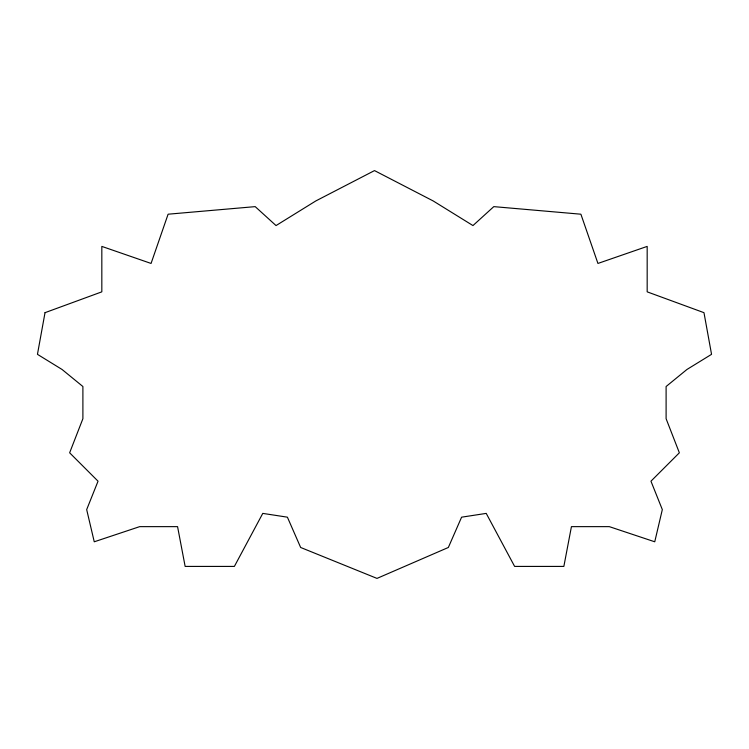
<?xml version="1.0" encoding="UTF-8"?>
<svg xmlns="http://www.w3.org/2000/svg" width="749" height="749" viewBox="0 0 749 749"><rect width="100%" height="100%" fill="white"/><g stroke="black" fill="none" stroke-linecap="round" stroke-linejoin="round"><path stroke-width="1.12" d="M45.024 312.67L37.45 354.333L62.064 369.482L82.896 386.521L82.896 418.71L69.638 452.799L98.044 481.195L86.678 509.601L94.252 541.789L139.698 526.641L177.569 526.641L185.143 566.413L234.381 566.413L262.777 513.393L287.401 517.175L300.649 547.472L376.99 578.406L448.351 547.472L461.599 517.175L486.223 513.393L514.619 566.413L563.857 566.413L571.431 526.641L609.302 526.641L654.748 541.789L662.322 509.601L650.956 481.195L679.362 452.799L666.104 418.71L666.104 386.521L686.936 369.482L711.55 354.333L703.976 312.67L647.173 291.848L647.173 246.402L597.936 263.442L580.896 214.205L493.797 206.63L472.965 225.571L433.203 200.957L374.5 170.594L315.797 200.957L276.035 225.571L255.203 206.63L168.104 214.205L151.064 263.442L101.827 246.402L101.827 291.848L45.024 312.67"/></g></svg>
